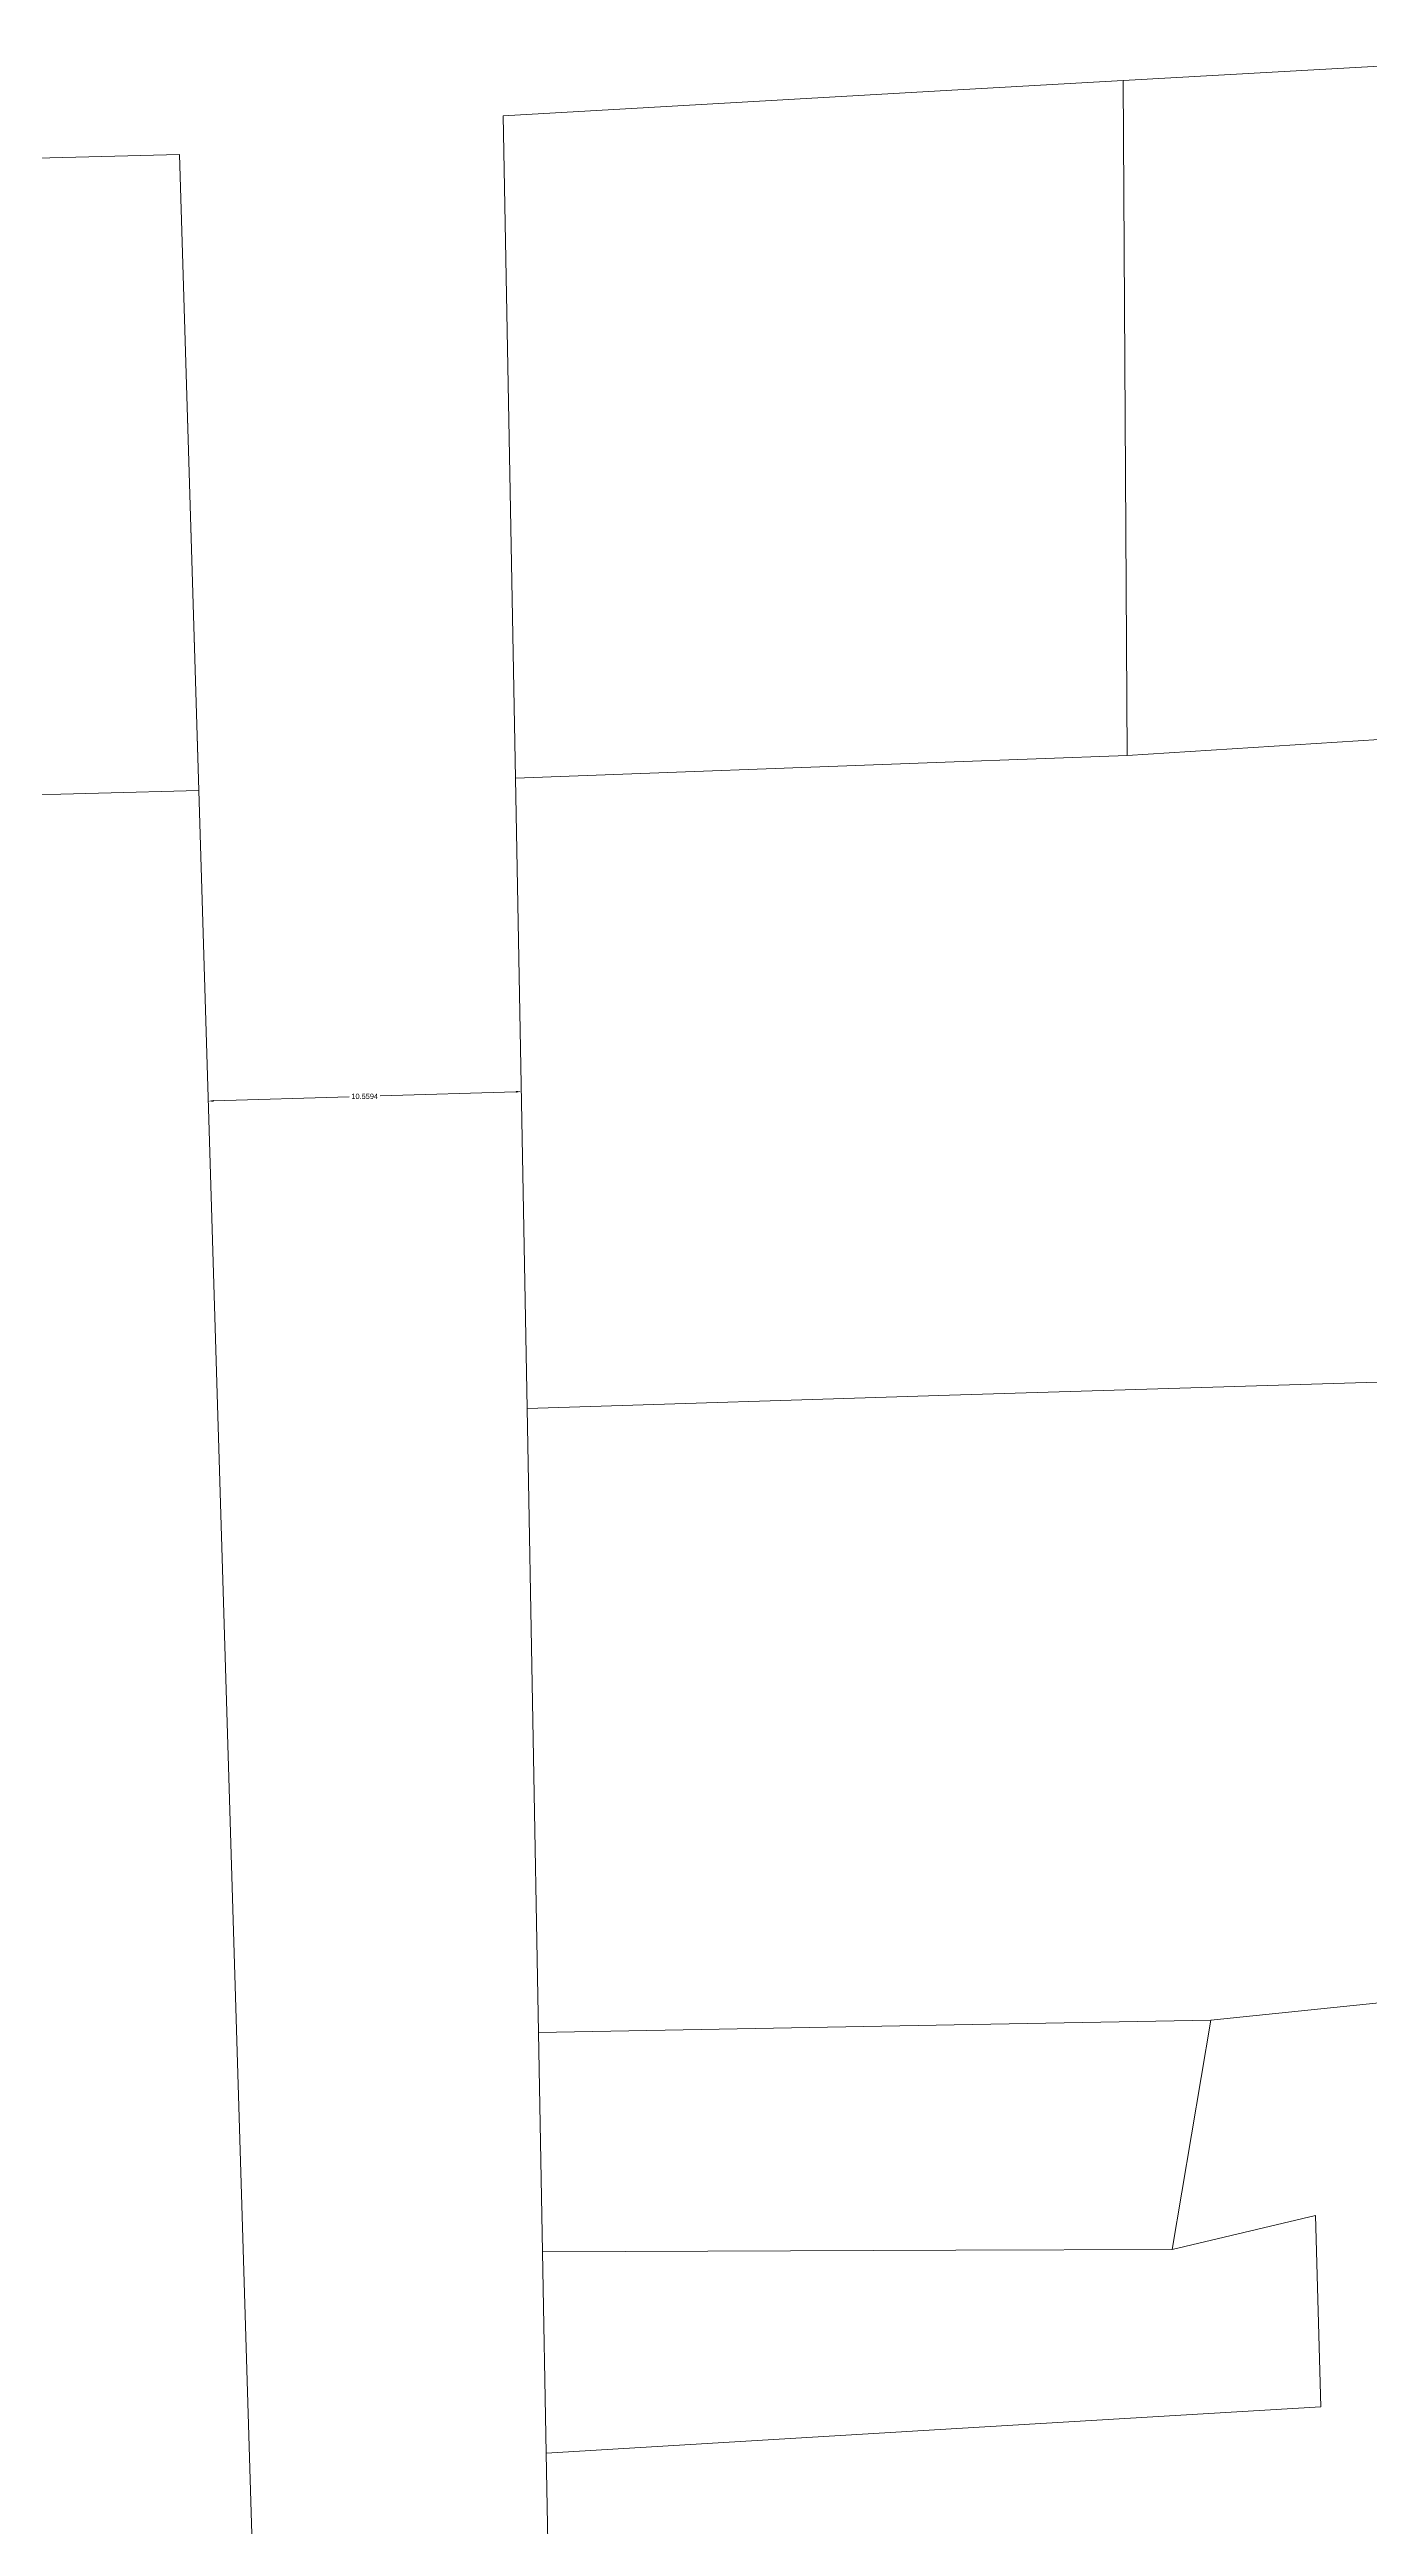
# Model space of a CAD drawing. Header units: millimetres. Extents: x 1956 to 626126, y 2654 to 1331070.
# Drawn here: x 625243.9 to 625288.4, y 1329700.1 to 1329783.6 of the extents above; entities that cross this region are included whole.
import ezdxf

# ---------------------------------------------------------------- set-up
doc = ezdxf.new("R2010")
doc.units = ezdxf.units.MM
doc.styles.get("Standard").update_dxf_attribs({"font": 'TCCM____.TTF'})

msp = doc.modelspace()

# ---------------------------------------------------------------- linework, layer by layer
at = {"color": 1, "lineweight": 0}
for p, q in [((625280.107, 1329782.515), (625298.633, 1329783.563)), ((625273.942, 1329782.166), (625280.107, 1329782.515)), ((625280.107, 1329782.515), (625280.244, 1329759.759)), ((625259.203, 1329781.331), (625273.942, 1329782.166)), ((625259.613, 1329758.999), (625259.203, 1329781.331)), ((625164.704, 1329777.853), (625248.285, 1329780.023)), ((625248.285, 1329780.023), (625206.719, 1329778.944)), ((625206.719, 1329778.944), (625248.285, 1329780.023)), ((625234.43, 1329779.663), (625248.285, 1329780.023)), ((625248.285, 1329780.023), (625234.43, 1329779.663)), ((625248.285, 1329780.023), (625250.84, 1329695.73)), ((625248.285, 1329780.023), (625248.935, 1329758.583)), ((625248.285, 1329780.023), (625248.935, 1329758.583)), ((625248.285, 1329780.023), (625248.935, 1329758.583)), ((625280.244, 1329759.759), (625299.156, 1329760.961)), ((625259.613, 1329758.999), (625274.103, 1329759.533)), ((625274.103, 1329759.533), (625280.244, 1329759.759)), ((625248.935, 1329758.583), (625207.369, 1329757.504)), ((625248.935, 1329758.583), (625207.369, 1329757.504)), ((625248.935, 1329758.583), (625235.08, 1329758.223)), ((625248.935, 1329758.583), (625235.08, 1329758.223)), ((625260.004, 1329737.752), (625259.613, 1329758.999)), ((625249.252, 1329748.118), (625249.247, 1329748.292)), ((625249.432, 1329748.117), (625254.005, 1329748.256)), ((625259.627, 1329748.427), (625255.054, 1329748.288)), ((625259.807, 1329748.438), (625259.801, 1329748.612)), ((625297.769, 1329738.921), (625274.256, 1329738.193)), ((625274.256, 1329738.193), (625260.004, 1329737.752)), ((625260.39, 1329716.716), (625260.004, 1329737.752)), ((625283.068, 1329717.128), (625295.289, 1329718.383)), ((625260.39, 1329716.716), (625274.407, 1329716.971)), ((625260.526, 1329709.315), (625260.39, 1329716.716)), ((625274.407, 1329716.971), (625283.068, 1329717.128)), ((625281.766, 1329709.401), (625283.068, 1329717.128)), ((625286.599, 1329710.538), (625281.766, 1329709.401)), ((625286.599, 1329710.538), (625286.782, 1329704.089)), ((625274.462, 1329709.371), (625260.526, 1329709.315)), ((625260.651, 1329702.533), (625260.526, 1329709.315)), ((625281.766, 1329709.401), (625274.462, 1329709.371)), ((625274.505, 1329703.358), (625286.782, 1329704.089)), ((625260.651, 1329702.533), (625274.505, 1329703.358)), ((625260.775, 1329695.76), (625260.651, 1329702.533))]:
    msp.add_line(p, q, dxfattribs=at)
for points in [[(625259.626, 1329748.456), (625259.628, 1329748.397), (625259.807, 1329748.432)], [(625249.431, 1329748.147), (625249.433, 1329748.088), (625249.252, 1329748.112)]]:
    msp.add_solid(points, dxfattribs=at)

# ---------------------------------------------------------------- texts
at = {"color": 1, "lineweight": 0, "insert": (625254.529, 1329748.272), "char_height": 0.18, "attachment_point": 5}
msp.add_mtext('\\A1;10.5594', dxfattribs=at)

doc.saveas('drawing.dxf')
